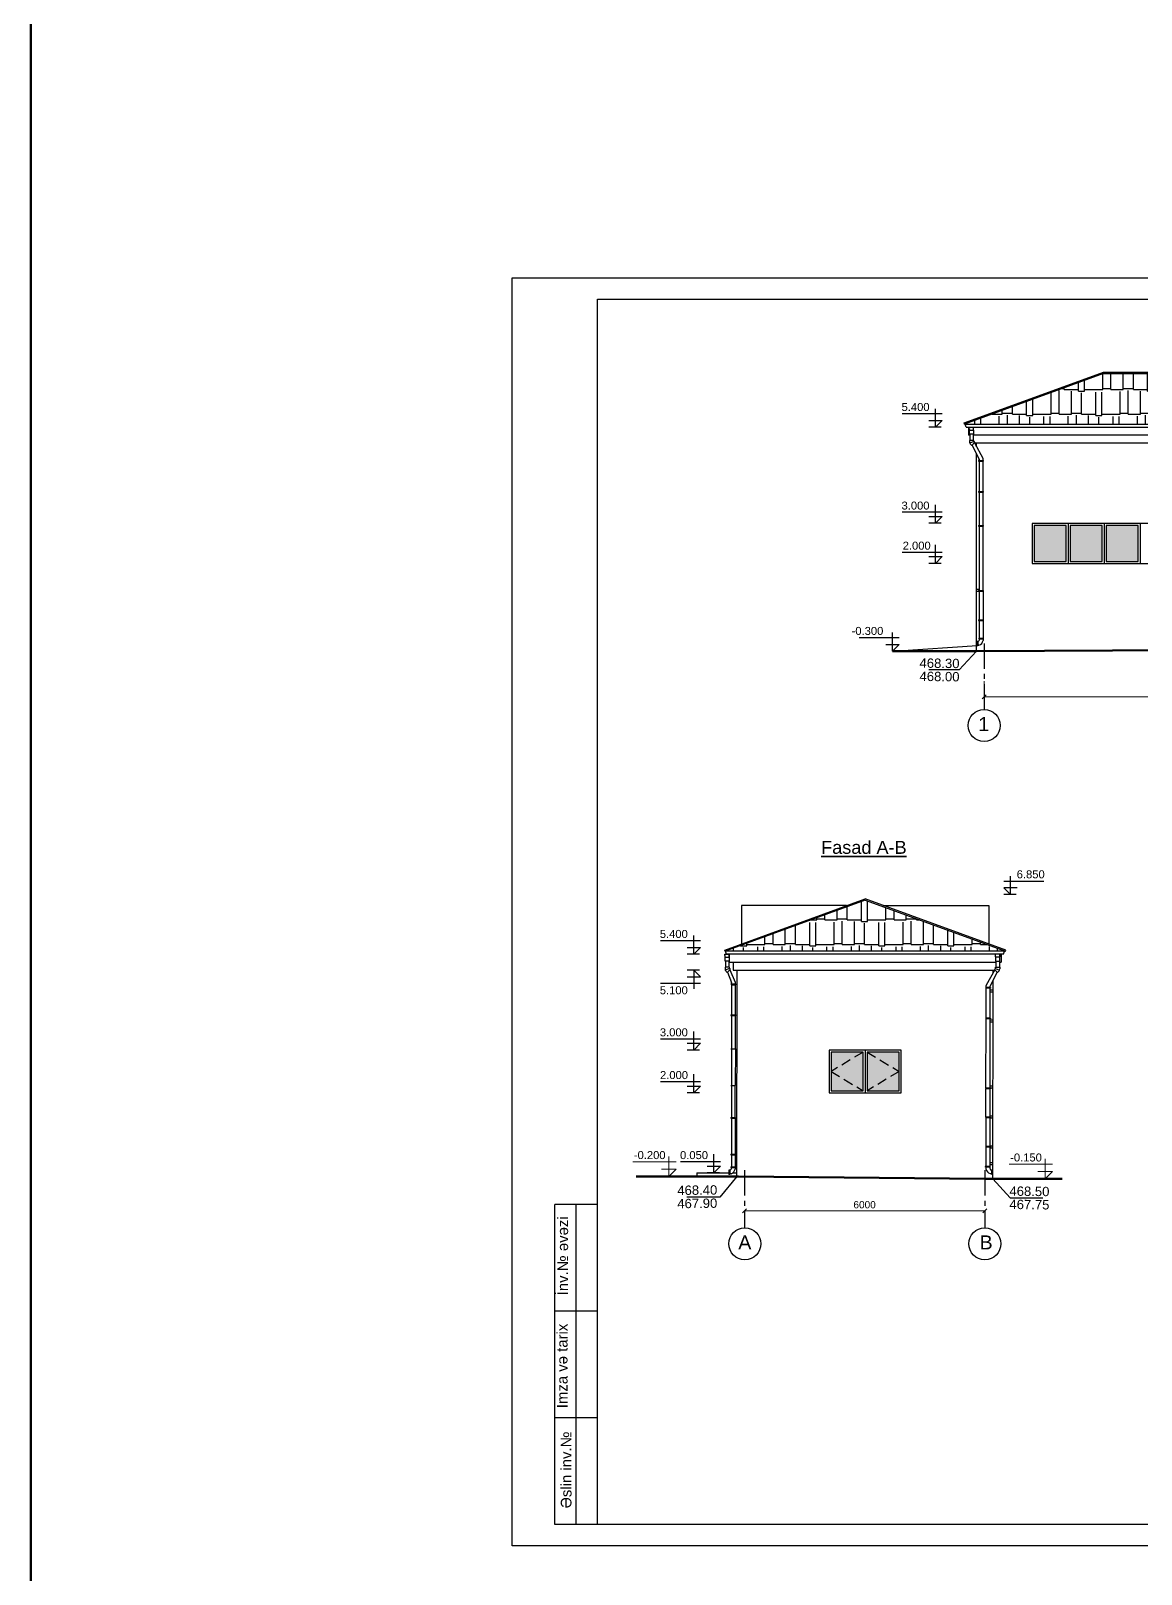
# Model space of a CAD drawing. Header units: millimetres. Extents: x 120281 to 1416367021, y -641565767 to 918373.
# Drawn here: x 1074033 to 1101788, y 796548 to 835109 of the extents above; entities that cross this region are included whole.
import ezdxf

# ---------------------------------------------------------------- set-up
doc = ezdxf.new("R2010")
doc.units = ezdxf.units.MM
doc.linetypes.add('CENTER', pattern=[50.8, 31.75, -6.35, 6.35, -6.35])
doc.linetypes.add('HIDDEN', pattern=[0.375, 0.25, -0.125])
for name, color, linetype, lineweight in [('Kunc stamp_n_n yaz_s__Ном._пера__7', 7, 'Continuous', 35), ('Layer2', 7, 'Continuous', 13), ('Sahə rəqəminin xətti', 240, 'Continuous', 30), ('Xar. ölcülər.-1', 230, 'Continuous', 15), ('аракясмя', 130, 'Continuous', 20), ('оси', 85, 'CENTER', 9), ('перегородка', 130, 'Continuous', 20), ('размер', 90, 'Continuous', 40), ('размер 1', 6, 'Continuous', 15), ('размер2', 210, 'Continuous', 15)]:
    doc.layers.add(name, color=color, linetype=linetype, lineweight=lineweight)
doc.layers.add('Оболочка - Крыша_Pen_No__92', color=23, linetype='Continuous', lineweight=13, true_color=0xbf8080)
doc.styles.add('ARIAL', font='arial.ttf')
doc.styles.get("Standard").update_dxf_attribs({"font": 'arial.ttf'})
doc.styles.add('style5', font='times.ttf', dxfattribs={"height": 400})
doc.styles.add('Times New  Roman', font='times.ttf')
doc.dimstyles.new('250', dxfattribs={"dimtxt": 370, "dimasz": 100, "dimexe": 1.25, "dimexo": 0.625, "dimgap": 60, "dimtad": 1, "dimtxsty": 'Times New  Roman', "dimblk": 'OBLIQUE', "dimcen": 2.5, "dimadec": 0, "dimazin": 0, "dimtfac": 1, "dimtix": 1, "dimtmove": 0, "dimatfit": 3, "dimldrblk": 'OBLIQUE', "dimfxl": 1, "dimlwd": 0, "dimlwe": 0, "dimarcsym": 0})

# ---------------------------------------------------------------- blocks, each defined once
blk = doc.blocks.new('_Oblique')
at = {"color": 0, "linetype": 'ByBlock', "lineweight": -2}
blk.add_line((-0.5, -0.5), (0.5, 0.5), dxfattribs=at)
blk = doc.blocks.new('*D568')
at = {"layer": 'Defpoints', "color": 0, "lineweight": 53, "transparency": 16777216}
for p in [(1091869, 805627), (1091869, 805627), (1097882, 805627)]:
    blk.add_point(p, dxfattribs=at)
at = {"layer": 'Xar. ölcülər.-1', "color": 0, "lineweight": 0, "transparency": 16777216}
for p, q in [((1091869, 805627), (1091869, 805628)), ((1097882, 805627), (1091869, 805627)), ((1097882, 805627), (1097882, 805628))]:
    blk.add_line(p, q, dxfattribs=at)
at = {"layer": 'Xar. ölcülər.-1', "color": 0, "lineweight": 0, "transparency": 16777216, "xscale": 100, "yscale": 100, "zscale": 100, "rotation": 180}
blk.add_blockref('_Oblique', (1091869, 805627), dxfattribs=at)
at = {"layer": 'Xar. ölcülər.-1', "color": 0, "lineweight": 0, "transparency": 16777216, "xscale": 100, "yscale": 100, "zscale": 100}
blk.add_blockref('_Oblique', (1097882, 805627), dxfattribs=at)
at = {"layer": 'Xar. ölcülər.-1', "color": 0, "lineweight": 20, "transparency": 16777216, "insert": (1094875, 805778), "char_height": 180, "attachment_point": 5, "style": 'ARIAL'}
blk.add_mtext('6000', dxfattribs=at)
blk = doc.blocks.new('*D569')
at = {"layer": 'Defpoints', "color": 0, "lineweight": 53, "transparency": 16777216}
for p in [(1097863, 818863), (1117863, 818972), (1097863, 818469)]:
    blk.add_point(p, dxfattribs=at)
at = {"layer": 'Xar. ölcülər.-1', "color": 0, "lineweight": 0, "transparency": 16777216}
for p, q in [((1097863, 818863), (1097863, 818468)), ((1117863, 818972), (1117863, 818468)), ((1117863, 818469), (1097863, 818469))]:
    blk.add_line(p, q, dxfattribs=at)
at = {"layer": 'Xar. ölcülər.-1', "color": 0, "lineweight": 0, "transparency": 16777216, "xscale": 100, "yscale": 100, "zscale": 100, "rotation": 180}
blk.add_blockref('_Oblique', (1097863, 818469), dxfattribs=at)
at = {"layer": 'Xar. ölcülər.-1', "color": 0, "lineweight": 0, "transparency": 16777216, "xscale": 100, "yscale": 100, "zscale": 100}
blk.add_blockref('_Oblique', (1117863, 818469), dxfattribs=at)
at = {"layer": 'Xar. ölcülər.-1', "color": 0, "lineweight": 20, "transparency": 16777216, "insert": (1107863, 818621), "char_height": 180, "attachment_point": 5, "style": 'ARIAL'}
blk.add_mtext('20000', dxfattribs=at)

msp = doc.modelspace()

# ---------------------------------------------------------------- hatches: boundary and pattern name
at = {"layer": 'размер', "lineweight": 25}
h = msp.add_hatch(dxfattribs=at)
h.set_pattern_fill('AR-RSHKE', color=0, scale=2, style=0)
h.set_pattern_definition([(0, (311703.1, 599373.4), (1295.4, 609.6), [304.8, -254, 355.6, -152.4, 457.2, -203.2]), (0, (312007.9, 599398.8), (1295.4, 609.6), [254, -965.2, 203.2, -304.8]), (0, (312617.5, 599335.3), (1295.4, 609.6), [152.4, -1574.8]), (90, (311703.1, 599373.43), (-431.8, 609.6), [584.2, -1854.2]), (90, (312007.9, 599373.43), (-431.8, 609.6), [571.5, -1866.9]), (90, (312261.9, 599373.43), (-431.8, 609.6), [533.4, -1905]), (90, (312617.5, 599335.33), (-431.8, 609.6), [584.2, -1854.2]), (90, (312769.9, 599335.33), (-431.8, 609.6), [584.2, -1854.2]), (90, (313227.1, 599373.43), (-431.8, 609.6), [558.8, -1879.6])])
h.paths.add_polyline_path([(1103533.25855, 826109.60718), (1103483.25855, 826109.60718), (1103783.25855, 826285.25693), (1104083.25855, 826109.60718), (1104033.25855, 826109.60718), (1103783.25855, 826255.98197)], flags=16)
h.paths.add_polyline_path([(1112329.68401, 825580.88658), (1112346.93243, 825592.4391), (1112382.05278, 825513.10609), (1112365.30041, 825502.00433), (1112308.63561, 825465.30872), (1112273.7186, 825544.18241), (1112283.27213, 825550.40913), (1112306.4955, 825565.62131)], flags=16)
h.paths.add_polyline_path([(1111948.48818, 826145.31795), (1111948.48818, 825451.0826), (1112220.3566, 825451.0826), (1112199.42224, 825498.37103), (1112234.88855, 825498.37103), (1112275.251, 825407.19671), (1111574.43694, 825407.19671), (1111614.79938, 825498.37103), (1111650.2657, 825498.37103), (1111629.33133, 825451.0826), (1111901.19976, 825451.0826), (1111901.19976, 826145.31795), (1111924.84397, 826198.72762)], flags=16)
h.paths.add_polyline_path([(1112199.42224, 825498.37103), (1112220.3566, 825451.0826), (1111948.48818, 825451.0826), (1111948.48818, 825498.37103)], flags=16)
h.paths.add_polyline_path([(1111901.19976, 825663.8805), (1111901.19976, 825616.59208), (1111667.13529, 825616.59208), (1111688.06965, 825663.8805)], flags=16)
h.paths.add_polyline_path([(1111671.20006, 825545.65945), (1111702.6016, 825616.59208), (1111901.19976, 825616.59208), (1111901.19976, 825545.65945)], flags=16)
h.paths.add_polyline_path([(1111671.20006, 825545.65945), (1111635.73374, 825545.65945), (1111667.13529, 825616.59208), (1111702.6016, 825616.59208)], flags=16)
h.paths.add_polyline_path([(1111965.30745, 826240.84924), (1111975.59962, 826217.60035), (1111984.17238, 826222.61969), (1112234.17238, 826076.2449), (1112284.17238, 826076.2449), (1111984.17238, 826251.89464)], flags=0)
h.paths.add_polyline_path([(1111975.59962, 826217.60035), (1112038.17702, 826076.2449), (1112234.17238, 826076.2449), (1111984.17238, 826222.61969)], flags=0)
h.paths.add_polyline_path([(1111924.84397, 826198.72762), (1111918.36331, 826184.08853), (1111928.65662, 826190.11525)], flags=0)
h.paths.add_polyline_path([(1111838.57073, 826137.37004), (1111856.06512, 826176.88795), (1111684.17238, 826076.2449), (1111734.17238, 826076.2449)], flags=16)
h.paths.add_polyline_path([(1111759.17238, 825958.01791), (1111811.51091, 826076.2449), (1111759.17238, 826076.2449)], flags=16)
h.paths.add_polyline_path([(1111574.43694, 825407.19671), (1111515.32641, 825407.19671), (1111924.84397, 826332.25179), (1111924.84397, 826198.72762)], flags=16)
h.paths.add_polyline_path([(1111918.36331, 826184.08853), (1111870.62144, 826076.2449), (1111979.06649, 826076.2449), (1111928.65662, 826190.11525)], flags=0)
h.paths.add_polyline_path([(1111811.51091, 826076.2449), (1111838.57073, 826137.37004), (1111734.17238, 826076.2449)], flags=0)
h.paths.add_polyline_path([(1111723.53597, 825663.8805), (1111765.40469, 825758.45734), (1111901.19976, 825758.45734), (1111901.19976, 825663.8805)], flags=16)
h.paths.add_polyline_path([(1112134.0123, 825726.23937), (1111979.06649, 826076.2449), (1111870.62144, 826076.2449), (1111759.17238, 825824.49374), (1111759.17238, 825744.37923), (1111765.40469, 825758.45734), (1111901.19976, 825758.45734), (1111901.19976, 825726.23937)], flags=16)
h.paths.add_polyline_path([(1112038.17702, 826076.2449), (1112193.12283, 825726.23937), (1112209.17238, 825726.23937), (1112209.17238, 826076.2449)], flags=16)
h.paths.add_polyline_path([(1112334.36152, 825407.19671), (1112275.251, 825407.19671), (1111924.84397, 826198.72762), (1111924.84397, 826332.25179)], flags=16)
h.paths.add_polyline_path([(1111614.79938, 825498.37103), (1111635.73374, 825545.65945), (1111901.19976, 825545.65945), (1111901.19976, 825498.37103)], flags=0)
h.paths.add_polyline_path([(1111948.48818, 825498.37103), (1111948.48818, 825545.65945), (1112213.95419, 825545.65945), (1112234.88855, 825498.37103)], flags=16)
h.paths.add_polyline_path([(1112147.08633, 825616.59208), (1112178.48787, 825545.65945), (1111948.48818, 825545.65945), (1111948.48818, 825616.59208)], flags=16)
h.paths.add_polyline_path([(1111948.48818, 825616.59208), (1111948.48818, 825663.8805), (1112161.61828, 825663.8805), (1112182.55265, 825616.59208)], flags=16)
h.paths.add_polyline_path([(1112161.61828, 825663.8805), (1112126.15197, 825663.8805), (1112084.28324, 825758.45734), (1112119.74956, 825758.45734)], flags=16)
h.paths.add_polyline_path([(1103413.88555, 825498.37103), (1103434.81992, 825545.65945), (1103700.28593, 825545.65945), (1103700.28593, 825498.37103)], flags=0)
h.paths.add_polyline_path([(1103700.28593, 825616.59208), (1103700.28593, 825545.65945), (1103470.28623, 825545.65945), (1103501.68778, 825616.59208)], flags=16)
h.paths.add_polyline_path([(1103700.28593, 825616.59208), (1103466.22146, 825616.59208), (1103487.15582, 825663.8805), (1103700.28593, 825663.8805)], flags=16)
h.paths.add_polyline_path([(1103700.28593, 825498.37103), (1103700.28593, 825451.0826), (1103428.41751, 825451.0826), (1103449.35187, 825498.37103)], flags=16)
h.paths.add_polyline_path([(1103998.50841, 825498.37103), (1104019.44277, 825451.0826), (1103747.57435, 825451.0826), (1103747.57435, 825498.37103)], flags=16)
h.paths.add_polyline_path([(1103723.93014, 826198.72762), (1103723.93014, 826332.25179), (1104133.4477, 825407.19671), (1104074.33717, 825407.19671)], flags=16)
h.paths.add_polyline_path([(1103822.49387, 826109.60718), (1103977.43967, 825759.60166), (1104008.25855, 825759.60166), (1104008.25855, 826109.60718)], flags=16)
h.paths.add_polyline_path([(1103723.93014, 826198.72762), (1103684.47694, 826109.60718), (1104033.25855, 826109.60718), (1103783.25855, 826255.98197), (1103723.93014, 826221.24524)], flags=16)
h.paths.add_polyline_path([(1103625.36642, 826109.60718), (1103657.59384, 826182.40539), (1103533.25855, 826109.60718)], flags=16)
h.paths.add_polyline_path([(1103428.41751, 825451.0826), (1103700.28593, 825451.0826), (1103700.28593, 826145.31795), (1103723.93014, 826198.72762), (1103747.57435, 826145.31795), (1103747.57435, 825451.0826), (1104019.44277, 825451.0826), (1103998.50841, 825498.37103), (1104033.97473, 825498.37103), (1104074.33717, 825407.19671), (1103373.52311, 825407.19671), (1103413.88555, 825498.37103), (1103449.35187, 825498.37103)], flags=16)
h.paths.add_polyline_path([(1103700.28593, 825759.60166), (1103700.28593, 826109.60718), (1103558.25855, 826109.60718), (1103558.25855, 825759.60166)], flags=16)
h.paths.add_polyline_path([(1103747.57435, 826109.60718), (1103747.57435, 825759.60166), (1103918.32915, 825759.60166), (1103763.38334, 826109.60718)], flags=16)
h.paths.add_polyline_path([(1103373.52311, 825407.19671), (1103314.41258, 825407.19671), (1103723.93014, 826332.25179), (1103723.93014, 826198.72762)], flags=16)
h.paths.add_polyline_path([(1114863.27611, 826550.00082), (1100850.72732, 826550.01955), (1097428.82656, 825304.53081), (1097375.0351, 825284.95232), (1118314.12367, 825280.93571), (1118339.52933, 825280.93097)])
at = {"layer": 'размер', "lineweight": 25, "true_color": 0x8fe3ff}
h = msp.add_hatch(color=141, dxfattribs=at)
h.dxf.hatch_style = 1
h.set_gradient(color1=(143, 227, 255), color2=(184, 218, 224), tint=1, name='CYLINDER')
h.paths.add_polyline_path([(1099913.27611, 821853.24292), (1099913.27611, 822753.24304), (1099113.27611, 822753.24314), (1099113.27611, 821853.24295)])
h = msp.add_hatch(color=141, dxfattribs=at)
h.dxf.hatch_style = 1
h.set_gradient(color1=(143, 227, 255), color2=(184, 218, 224), tint=1, name='CYLINDER')
h.paths.add_polyline_path([(1100813.27611, 821853.24295), (1100813.27611, 822753.24318), (1100013.27611, 822753.24329), (1100013.27611, 821853.24295)])
h = msp.add_hatch(color=141, dxfattribs=at)
h.dxf.hatch_style = 1
h.set_gradient(color1=(143, 227, 255), color2=(184, 218, 224), tint=1, name='CYLINDER')
h.paths.add_polyline_path([(1101713.27611, 821853.24297), (1101713.27611, 822753.24309), (1100913.27611, 822753.2432), (1100913.27611, 821853.243)])
at = {"layer": 'размер', "lineweight": 25}
h = msp.add_hatch(dxfattribs=at)
h.set_pattern_fill('AR-RSHKE', color=0, scale=2, style=0)
h.set_pattern_definition([(0, (589972.07, 597703.33), (1295.4, 609.6), [304.8, -254, 355.6, -152.4, 457.2, -203.2]), (0, (590276.87, 597728.73), (1295.4, 609.6), [254, -965.2, 203.2, -304.8]), (0, (590886.47, 597665.23), (1295.4, 609.6), [152.4, -1574.8]), (90, (589972.07, 597703.33), (-431.8, 609.6), [584.2, -1854.2]), (90, (590276.87, 597703.33), (-431.8, 609.6), [571.5, -1866.9]), (90, (590530.87, 597703.33), (-431.8, 609.6), [533.4, -1905]), (90, (590886.47, 597665.23), (-431.8, 609.6), [584.2, -1854.2]), (90, (591038.87, 597665.23), (-431.8, 609.6), [584.2, -1854.2]), (90, (591496.07, 597703.33), (-431.8, 609.6), [558.8, -1879.6])])
h.paths.add_polyline_path([(1091387.59466, 812113.60588), (1094886.87359, 813390.59354), (1098395.36833, 812113.60588)])
at = {"layer": 'размер', "lineweight": 25, "true_color": 0x8fe3ff}
h = msp.add_hatch(color=141, dxfattribs=at)
h.dxf.hatch_style = 1
h.set_gradient(color1=(143, 227, 255), color2=(184, 218, 224), tint=1, name='CYLINDER')
h.paths.add_polyline_path([(1094836.87376, 809592.86753), (1094036.87376, 809592.86753), (1094036.87376, 808624.97722), (1094836.87376, 808624.97722)])
h = msp.add_hatch(color=141, dxfattribs=at)
h.dxf.hatch_style = 1
h.set_gradient(color1=(143, 227, 255), color2=(184, 218, 224), tint=1, name='CYLINDER')
h.paths.add_polyline_path([(1095736.87376, 808624.97722), (1095736.87376, 809592.86753), (1094936.87376, 809592.86753), (1094936.87376, 808624.97722)])

# ---------------------------------------------------------------- linework, layer by layer
at = {"color": 7, "linetype": 'Continuous', "lineweight": 30}
for p, q in [((1096790.39389, 825204.73734, 0), (1096480.22517, 825204.73734, 0)), ((1096790.39647, 822804.8298, 0), (1096480.22775, 822804.8298, 0)), ((1096790.39647, 821803.24319, 0), (1096480.22775, 821803.24319, 0)), ((1096790.02822, 819604.797, 0), (1096479.85949, 819604.797, 0)), ((1098664.49655, 813527.76635, 0), (1098354.32783, 813527.76635, 0)), ((1090749.63242, 812037.63748, 0), (1090439.4637, 812037.63748, 0)), ((1090749.63242, 811640.76172, 0), (1090439.4637, 811640.76172, 0)), ((1090749.63242, 809642.86753, 0), (1090439.4637, 809642.86753, 0)), ((1090749.63242, 808574.97722, 0), (1090439.4637, 808574.97722, 0)), ((1091249.85314, 806574.97722, 0), (1090939.68442, 806574.97722, 0))]:
    msp.add_line(p, q, dxfattribs=at)
at = {"color": 3, "lineweight": 106}
msp.add_lwpolyline([(1074032.97345, 917284.32713), (1142049.03488, 917284.32713), (1142049.03488, 605936.3661), (1074032.97345, 605936.3661)], close=True, dxfattribs=at)
at = {"lineweight": 50, "elevation": 0}
for points in [[(1095572.73755, 819609.02551), (1097675.33458, 819608.83701), (1118050.77606, 819708.83701), (1120607.37243, 819708.83701)], [(1089165.16748, 806485.28973), (1091726.13808, 806485.28973), (1097881.63125, 806424.97722), (1099817.69147, 806424.97722)]]:
    msp.add_lwpolyline(points, dxfattribs=at)
at = {"layer": 'Layer2', "color": 0, "lineweight": 25}
for p, q in [((1091681.75875, 806485.28973, 0), (1091254.95757, 805970.56176, 0)), ((1098081.75875, 806424.97722, 0), (1098509.955, 805953.0455, 0)), ((1091254.95757, 805970.56176, 0), (1090434.3633, 805970.02408, 0)), ((1098509.955, 805953.0455, 0), (1099330.54927, 805952.50781, 0))]:
    msp.add_line(p, q, dxfattribs=at)
at = {"layer": 'Sahə rəqəminin xətti', "color": 0, "lineweight": 25, "elevation": 0}
msp.add_lwpolyline([(1097675.33497, 819608.83701), (1097241.46431, 819146.63926), (1096481.00994, 819145.90101)], dxfattribs=at)
at = {"layer": 'аракясмя', "color": 0, "lineweight": 25}
for p, q in [((1096648.48735, 825204.73734, 0), (1096648.48735, 825668.79984, 0)), ((1096817.23735, 825542.50102, 0), (1095815.09182, 825542.50102, 0)), ((1096479.73735, 825373.75102, 0), (1096817.23735, 825373.75102, 0)), ((1096648.48735, 825204.73734, 0), (1096817.23735, 825373.75102, 0)), ((1097414.47789, 825204.76538, 0), (1097387.0228, 825280.93097, 0)), ((1097492.4293, 825167.63811, 0), (1097492.4293, 825202.94747, 0)), ((1097492.4293, 825202.94747, 0), (1097599.58402, 825202.94747, 0)), ((1097493.56914, 825163.38628, 0), (1097498.49445, 825154.86029, 0)), ((1097498.03923, 824876.95442, 0), (1097498.03923, 824840.26103, 0)), ((1097600.03923, 824876.95442, 0), (1097498.03923, 824876.95442, 0)), ((1097498.49445, 825139.19747, 0), (1097498.49445, 825154.86029, 0)), ((1097498.49445, 825136.64747, 0), (1097498.49445, 825136.64747, 0)), ((1097606.30411, 824846.63483, 0), (1097505.6963, 824803.20375, 0)), ((1097506.53923, 825030.21505, 0), (1097506.53923, 824876.95442, 0)), ((1097506.99445, 825130.69747, 0), (1097591.08402, 825130.69747, 0)), ((1097591.53923, 825030.21505, 0), (1097591.53923, 824876.95442, 0)), ((1097599.58402, 825139.19747, 0), (1097599.58402, 825202.94747, 0)), ((1097527.41339, 824772.216, 0), (1097554.11717, 824747.05027, 0)), ((1097624.07263, 824821.28122, 0), (1097554.11717, 824747.05027, 0)), ((1097562.12068, 824755.54294, 0), (1097740.6036, 824399.81709, 0)), ((1097619.91885, 824816.87357, 0), (1097833.59438, 824432.9344, 0.00002)), ((1097726.13671, 824372.77099, 0.00002), (1097726.13791, 824355.77099, 0.00002)), ((1097726.13671, 824372.77099, 0.00002), (1097841.31827, 824372.77099, 0.00002)), ((1097726.13791, 824355.77099, 0.00002), (1097841.31827, 824355.77099, 0.00002)), ((1097743.13637, 824388.73809, 0.00002), (1097743.13671, 824372.77099, 0.00002)), ((1097743.13671, 824355.77099, 0.00002), (1097743.19573, 823602.80491, 0)), ((1097836.59454, 823602.80491, 0), (1097836.62544, 824355.77099, 0.00002)), ((1097836.63535, 824372.77099, 0.00002), (1097836.63806, 824420.85481, 0.00002)), ((1097841.31827, 824372.77099, 0.00002), (1097841.31827, 824355.77099, 0.00002)), ((1097725.89458, 823602.80491, 0), (1097725.89578, 823585.80491, 0)), ((1097725.89458, 823602.80491, 0), (1097841.07614, 823602.80491, 0)), ((1097725.89578, 823585.80491, 0), (1097841.07614, 823585.80491, 0)), ((1097743.07647, 823585.80491, 0), (1097743.1355, 822752.80491, 0)), ((1097836.53431, 822752.80491, 0), (1097836.56521, 823585.80491, 0)), ((1097841.07614, 823602.80491, 0), (1097841.07735, 823585.80491, 0)), ((1096817.23993, 823079.17347, 0), (1095815.09439, 823079.17347, 0)), ((1096479.73993, 822973.84348, 0), (1096817.23993, 822973.84348, 0)), ((1096648.48993, 822804.8298, 0), (1096648.48993, 823268.8923, 0)), ((1096648.48993, 822804.8298, 0), (1096817.23993, 822973.84348, 0)), ((1097725.83435, 822752.80491, 0), (1097725.83555, 822735.80491, 0)), ((1097725.83435, 822752.80491, 0), (1097841.01591, 822752.80491, 0)), ((1097725.83555, 822735.80491, 0), (1097841.01591, 822735.80491, 0)), ((1097743.02499, 822735.80491, 0), (1097743.07527, 821126.2421, 0)), ((1097836.47408, 821126.2421, 0), (1097836.50498, 822735.80491, 0)), ((1097841.01591, 822752.80491, 0), (1097841.01712, 822735.80491, 0)), ((1099963.27611, 822803.24332, 0), (1099963.27611, 821803.24297, 0)), ((1100863.27611, 822803.24334, 0), (1100863.27611, 821803.243, 0)), ((1101763.27611, 822803.24337, 0), (1101763.27611, 821803.24303, 0)), ((1096648.48993, 821803.24319, 0), (1096648.48993, 822267.30569, 0)), ((1096817.23993, 822077.58685, 0), (1095815.09439, 822077.58685, 0)), ((1096479.73993, 821972.25686, 0), (1096817.23993, 821972.25686, 0)), ((1096648.48993, 821803.24319, 0), (1096817.23993, 821972.25686, 0)), ((1097725.71388, 821126.2421, 0), (1097725.71509, 821109.2421, 0)), ((1097725.71388, 821126.2421, 0), (1097840.89545, 821126.2421, 0)), ((1097725.71509, 821109.2421, 0), (1097840.89545, 821109.2421, 0)), ((1097742.83555, 821109.2421, 0), (1097742.90299, 820396.01668, 0)), ((1097836.32796, 821109.2421, 0), (1097836.3794, 820396.01668, 0)), ((1097840.89545, 821126.2421, 0), (1097840.89545, 821109.2421, 0)), ((1097725.71388, 820396.01668, 0), (1097725.71509, 820379.01668, 0)), ((1097725.71388, 820396.01668, 0), (1097840.89545, 820396.01668, 0)), ((1097725.71509, 820379.01668, 0), (1097840.89545, 820379.01668, 0)), ((1097742.95601, 820379.01668, 0), (1097743.01635, 819935.60287, 0)), ((1097836.35362, 820379.01668, 0), (1097836.35362, 819935.60287, 0)), ((1097840.89545, 820396.01668, 0), (1097840.89665, 820379.01668, 0)), ((1095741.48755, 819946.78918, 0), (1094739.34201, 819946.78918, 0)), ((1095572.73755, 819609.02551, 0), (1095572.73755, 820073.08801, 0)), ((1097701.75578, 819854.29592, 0), (1097676.25578, 819854.29592, 0)), ((1097676.25578, 819854.29592, 0), (1097676.25578, 819743.91479, 0)), ((1097701.75578, 819854.29592, 0), (1097701.75578, 819743.91479, 0)), ((1097701.97539, 819845.79592, 0), (1097701.75578, 819845.79592, 0)), ((1097727.20169, 819935.60287, 0), (1097727.2029, 819918.60287, 0)), ((1097727.20169, 819935.60287, 0), (1097842.86671, 819935.60287, 0)), ((1097727.2029, 819918.60287, 0), (1097842.38326, 819918.60287, 0)), ((1097837.85771, 819918.60287, 0), (1097837.85953, 819879.76139, 0)), ((1097842.86671, 819935.60287, 0), (1097842.86792, 819918.60287, 0)), ((1095403.98755, 819778.03918, 0), (1095741.48755, 819778.03918, 0)), ((1095572.73755, 819609.02551, 0), (1095741.48755, 819778.03918, 0)), ((1097689.00578, 819743.91479, 0), (1095712.04292, 819609.01302, 0)), ((1097701.75578, 819743.91479, 0), (1097676.25578, 819743.91479, 0)), ((1097734.10658, 819757.99025, 0), (1097701.75578, 819757.99025, 0)), ((1098353.84001, 813865.53002, 0), (1099355.98555, 813865.53002, 0)), ((1098691.34001, 813696.78002, 0), (1098353.84001, 813696.78002, 0)), ((1098522.59001, 813527.76635, 0), (1098353.84001, 813696.78002, 0)), ((1098522.59001, 813527.76635, 0), (1098522.59001, 813991.82885, 0)), ((1090607.72589, 812037.63748, 0), (1090607.72589, 812501.69998, 0)), ((1090776.47589, 812375.40115, 0), (1089774.33035, 812375.40115, 0)), ((1090438.97589, 812206.65115, 0), (1090776.47589, 812206.65115, 0)), ((1090607.72589, 812037.63748, 0), (1090776.47589, 812206.65115, 0)), ((1091379.97071, 812002.35827, 0), (1091379.97071, 812037.66763, 0)), ((1091379.97071, 812037.66763, 0), (1091487.12543, 812037.63741, 0)), ((1091381.11055, 811998.10644, 0), (1091386.03585, 811989.58045, 0)), ((1091386.03585, 811973.91763, 0), (1091386.03585, 811989.58045, 0)), ((1091386.03585, 811971.36763, 0), (1091386.03585, 811971.36763, 0)), ((1091394.08064, 811864.93521, 0), (1091394.08064, 811711.67459, 0)), ((1091394.53585, 811965.41763, 0), (1091478.62543, 811965.41763, 0)), ((1091479.08064, 811864.93521, 0), (1091479.08064, 811711.67459, 0)), ((1091487.12543, 811973.91763, 0), (1091487.12543, 812037.66763, 0)), ((1098150.51696, 811973.88741, 0), (1098150.51696, 812037.63741, 0)), ((1098257.67168, 812037.63741, 0), (1098150.51696, 812037.63741, 0)), ((1098158.56175, 811864.90499, 0), (1098158.56175, 811711.64437, 0)), ((1098243.10654, 811965.38741, 0), (1098159.01696, 811965.38741, 0)), ((1098243.56175, 811864.90499, 0), (1098243.56175, 811711.64437, 0)), ((1098256.53184, 811998.07622, 0), (1098251.60654, 811989.55023, 0)), ((1098251.60654, 811973.88741, 0), (1098251.60654, 811989.55023, 0)), ((1098251.60654, 811971.33741, 0), (1098251.60654, 811971.33741, 0)), ((1098257.67168, 812002.32805, 0), (1098257.67168, 812037.63741, 0)), ((1098286.62176, 811973.91763, 0), (1098286.62176, 812037.66763, 0)), ((1090438.97589, 811471.74804, 0), (1090776.47589, 811471.74804, 0)), ((1090607.72589, 811640.76172, 0), (1090607.72589, 811176.69922, 0)), ((1090607.72589, 811640.76172, 0), (1090776.47589, 811471.74804, 0)), ((1091385.58064, 811711.67459, 0), (1091385.58064, 811674.98119, 0)), ((1091487.58064, 811711.67459, 0), (1091385.58064, 811711.67459, 0)), ((1091493.84552, 811681.355, 0), (1091393.23771, 811637.92391, 0)), ((1091414.9548, 811606.93616, 0), (1091441.65858, 811581.77044, 0)), ((1091511.61404, 811656.00138, 0), (1091441.65858, 811581.77044, 0)), ((1091446.72258, 811587.14394, 0), (1091548.55219, 811327.45263, 0)), ((1091507.46026, 811651.59373, 0), (1091640.71568, 811341.81762, 0)), ((1098130.18213, 811651.56351, 0), (1097916.50661, 811267.62434, 0.00002)), ((1098187.9803, 811590.23288, 0), (1098009.49738, 811234.50704, 0)), ((1098126.02835, 811655.97116, 0), (1098195.98382, 811581.74022, 0)), ((1098143.79687, 811681.32478, 0), (1098244.40468, 811637.89369, 0)), ((1098150.06175, 811711.64437, 0), (1098252.06175, 811711.64437, 0)), ((1098222.68759, 811606.90594, 0), (1098195.98382, 811581.74022, 0)), ((1098252.06175, 811711.64437, 0), (1098252.06175, 811674.95097, 0)), ((1090776.47589, 811302.99804, 0), (1089774.33035, 811302.99804, 0)), ((1091535.98842, 811293.51595, 0.00001), (1091535.98962, 811276.51595, 0.00001)), ((1091535.98842, 811293.51595, 0.00001), (1091651.16998, 811293.51595, 0.00001)), ((1091535.98962, 811276.51595, 0.00001), (1091651.16998, 811276.51595, 0.00001)), ((1091550.57261, 811276.51595, 0.00001), (1091550.63163, 810523.54987, 0)), ((1091551.9933, 811309.48304, 0.00002), (1091551.99364, 811293.51595, 0.00001)), ((1091643.75664, 811293.51595, 0.00001), (1091643.7587, 811329.91937, 0.00001)), ((1091644.03044, 810523.54987, 0), (1091644.06135, 811276.51595, 0.00001)), ((1091651.16998, 811293.51595, 0.00001), (1091651.16998, 811276.51595, 0.00001)), ((1097908.78271, 811207.46094, 0.00002), (1097908.78271, 811190.46094, 0.00002)), ((1098023.96428, 811207.46094, 0.00002), (1097908.78271, 811207.46094, 0.00002)), ((1098023.96307, 811190.46094, 0.00002), (1097908.78271, 811190.46094, 0.00002)), ((1097913.46564, 811207.46094, 0.00002), (1097913.46293, 811255.54476, 0.00002)), ((1097913.50644, 810438.82912, 0), (1097913.47554, 811191.7952, 0.00002)), ((1098006.96428, 811191.7952, 0.00002), (1098006.90525, 810438.82912, 0)), ((1098006.96461, 811223.42803, 0.00002), (1098006.96428, 811207.46094, 0.00002)), ((1098023.96428, 811207.46094, 0.00002), (1098023.96307, 811190.46094, 0.00002)), ((1091533.33048, 810523.54987, 0), (1091533.33168, 810506.54987, 0)), ((1091533.33048, 810523.54987, 0), (1091648.51204, 810523.54987, 0)), ((1091533.33168, 810506.54987, 0), (1091648.51204, 810506.54987, 0)), ((1091550.51238, 810506.54987, 0), (1091545.21843, 808756.56514, 0)), ((1091643.97021, 809673.54987, 0), (1091644.00112, 810506.54987, 0)), ((1091648.51204, 810523.54987, 0), (1091648.51325, 810506.54987, 0)), ((1097908.32422, 808688.84439, 0), (1097913.53577, 810421.82912, 0)), ((1097909.02484, 810438.82912, 0), (1097909.02364, 810421.82912, 0)), ((1098024.20641, 810438.82912, 0), (1097909.02484, 810438.82912, 0)), ((1098024.2052, 810421.82912, 0), (1097909.02484, 810421.82912, 0)), ((1098007.02451, 810421.82912, 0), (1098001.72302, 808688.84439, 0)), ((1098024.20641, 810438.82912, 0), (1098024.2052, 810421.82912, 0)), ((1090776.47589, 809917.21119, 0), (1089774.33035, 809917.21119, 0)), ((1090438.97589, 809811.8812, 0), (1090776.47589, 809811.8812, 0)), ((1090607.72589, 809642.86753, 0), (1090607.72589, 810106.93003, 0)), ((1090607.72589, 809642.86753, 0), (1090776.47589, 809811.8812, 0)), ((1091533.27025, 809673.54987, 0), (1091648.45181, 809673.54987, 0)), ((1091648.45181, 809673.54987, 0), (1091643.21056, 808756.56514, 0)), ((1094886.87376, 809642.86753, 0), (1094886.87376, 808574.97722, 0)), ((1090607.72589, 808574.97722, 0), (1090607.72589, 809039.03972, 0)), ((1090776.47589, 808849.32088, 0), (1089774.33035, 808849.32088, 0)), ((1090438.97589, 808743.99089, 0), (1090776.47589, 808743.99089, 0)), ((1090607.72589, 808574.97722, 0), (1090776.47589, 808743.99089, 0)), ((1091528.02899, 808756.56514, 0), (1091643.20935, 808756.56514, 0)), ((1091545.21843, 808756.56514, 0), (1091545.2751, 807956.91744, 0)), ((1091638.6636, 807956.91744, 0), (1091638.69843, 808756.56514, 0)), ((1097903.84261, 808688.84439, 0), (1097903.84141, 808671.84439, 0)), ((1098019.02418, 808688.84439, 0), (1097903.84261, 808688.84439, 0)), ((1098019.02297, 808671.84439, 0), (1097903.84261, 808671.84439, 0)), ((1097908.38445, 807962.28158, 0), (1097908.35354, 808671.84439, 0)), ((1098001.83353, 808671.84439, 0), (1098001.78326, 807962.28158, 0)), ((1098019.02418, 808688.84439, 0), (1098019.02297, 808671.84439, 0)), ((1091527.90733, 807956.91744, 0), (1091527.90853, 807939.91744, 0)), ((1091527.90733, 807956.91744, 0), (1091643.08889, 807956.91744, 0)), ((1091527.90853, 807939.91744, 0), (1091643.08889, 807939.91744, 0)), ((1091545.029, 807939.91744, 0), (1091545.11386, 807042.38899, 0)), ((1091638.5214, 807939.91744, 0), (1091638.58613, 807042.38899, 0)), ((1091643.08889, 807956.91744, 0), (1091643.08889, 807939.91744, 0)), ((1097903.96308, 807962.28158, 0), (1097903.96308, 807945.28158, 0)), ((1098019.14464, 807962.28158, 0), (1097903.96308, 807962.28158, 0)), ((1098019.14344, 807945.28158, 0), (1097903.96308, 807945.28158, 0)), ((1097908.53057, 807945.28158, 0), (1097908.47913, 807232.05615, 0)), ((1098002.02297, 807945.28158, 0), (1098001.95553, 807232.05615, 0)), ((1098019.14464, 807962.28158, 0), (1098019.14344, 807945.28158, 0)), ((1097903.96308, 807232.05615, 0), (1097903.96187, 807215.05615, 0)), ((1098019.14464, 807232.05615, 0), (1097903.96308, 807232.05615, 0)), ((1098019.14344, 807215.05615, 0), (1097903.96308, 807215.05615, 0)), ((1097908.50491, 807215.05615, 0), (1097908.63241, 806732.40558, 0)), ((1098001.90251, 807215.05615, 0), (1098001.91941, 806732.40558, 0)), ((1098019.14464, 807232.05615, 0), (1098019.14344, 807215.05615, 0)), ((1091276.6966, 806849.32088, 0), (1090274.55106, 806849.32088, 0)), ((1090939.1966, 806743.99089, 0), (1091276.6966, 806743.99089, 0)), ((1091107.9466, 806574.97722, 0), (1091107.9466, 807039.03972, 0)), ((1091107.9466, 806574.97722, 0), (1091276.6966, 806743.99089, 0)), ((1091527.90733, 807042.38899, 0), (1091527.90853, 807025.38899, 0)), ((1091527.90733, 807042.38899, 0), (1091643.08889, 807042.38899, 0)), ((1091527.90853, 807025.38899, 0), (1091643.08889, 807025.38899, 0)), ((1091529.52264, 806726.5177, 0), (1091529.52384, 806709.5177, 0)), ((1091529.52264, 806726.5177, 0), (1091644.7042, 806726.5177, 0)), ((1091529.52384, 806709.5177, 0), (1091644.7042, 806709.5177, 0)), ((1091545.14946, 807025.38899, 0), (1091545.27696, 806726.5177, 0)), ((1091638.54706, 807025.38899, 0), (1091638.67456, 806726.5177, 0)), ((1091682.09505, 806764.17866, 0), (1091638.67456, 806763.35631, 0)), ((1091640.17865, 806709.5177, 0), (1091640.18047, 806670.67621, 0)), ((1091643.08889, 807042.38899, 0), (1091643.0901, 807025.38899, 0)), ((1091645.18765, 806726.5177, 0), (1091645.18886, 806709.5177, 0)), ((1097892.80628, 806732.40558, 0), (1097892.80508, 806715.40558, 0)), ((1098008.4713, 806732.40558, 0), (1097892.80628, 806732.40558, 0)), ((1098008.4701, 806715.40558, 0), (1097893.28974, 806715.40558, 0)), ((1097909.464, 806715.40558, 0), (1097909.46218, 806676.56409, 0)), ((1098008.4713, 806732.40558, 0), (1098008.4701, 806715.40558, 0)), ((1091504.07672, 806645.21074, 0), (1091478.57672, 806645.21074, 0)), ((1091478.57672, 806645.21074, 0), (1091478.57672, 806534.82962, 0)), ((1091504.07672, 806534.82962, 0), (1091478.57672, 806534.82962, 0)), ((1091504.07672, 806645.21074, 0), (1091504.07672, 806534.82962, 0)), ((1091504.29633, 806636.71074, 0), (1091504.07672, 806636.71074, 0)), ((1091536.42753, 806548.90507, 0), (1091504.07672, 806548.90507, 0)), ((1098013.21513, 806554.79295, 0), (1098045.56594, 806554.79295, 0)), ((1098045.34633, 806642.59863, 0), (1098045.56594, 806642.59863, 0)), ((1098045.56594, 806651.09863, 0), (1098071.06594, 806651.09863, 0)), ((1098045.56594, 806651.09863, 0), (1098045.56594, 806540.7175, 0)), ((1098046.16605, 806540.7175, 0), (1098071.66605, 806540.7175, 0)), ((1098071.06594, 806651.09863, 0), (1098071.06594, 806540.7175, 0))]:
    msp.add_line(p, q, dxfattribs=at)
at = {"layer": 'аракясмя', "color": 0}
for p, q in [((1090162.21952, 806850.07449, 0), (1089079.90234, 806850.07449, 0)), ((1090162.21952, 806850.07449, 0), (1089079.90234, 806850.07449, 0)), ((1089979.96952, 806485.28973, 0), (1089979.96952, 806986.47723, 0)), ((1089979.96952, 806485.28973, 0), (1089979.96952, 806986.47723, 0)), ((1099569.79288, 806789.76198, 0), (1098487.4757, 806789.76198, 0)), ((1099569.79288, 806789.76198, 0), (1098487.4757, 806789.76198, 0)), ((1099387.54288, 806424.97722, 0), (1099387.54288, 806926.16472, 0)), ((1099387.54288, 806424.97722, 0), (1099387.54288, 806926.16472, 0)), ((1089797.71952, 806667.82449, 0), (1090162.21952, 806667.82449, 0)), ((1089797.71952, 806667.82449, 0), (1090162.21952, 806667.82449, 0)), ((1089979.96952, 806485.28973, 0), (1090162.21952, 806667.82449, 0)), ((1089979.96952, 806485.28973, 0), (1090162.21952, 806667.82449, 0)), ((1099205.29288, 806607.51198, 0), (1099569.79288, 806607.51198, 0)), ((1099205.29288, 806607.51198, 0), (1099569.79288, 806607.51198, 0)), ((1099387.54288, 806424.97722, 0), (1099569.79288, 806607.51198, 0)), ((1099387.54288, 806424.97722, 0), (1099569.79288, 806607.51198, 0))]:
    msp.add_line(p, q, dxfattribs=at)
at = {"layer": 'аракясмя', "color": 0, "lineweight": 25, "elevation": 0}
for points in [[(1097600.03923, 825030.21505), (1097498.03923, 825030.21505), (1097498.03923, 825130.69747), (1097600.03923, 825130.69747)], [(1102663.27611, 822803.24331), (1099063.27611, 822803.2432), (1099063.27611, 821803.24319), (1102663.27611, 821803.24319)], [(1099913.27611, 822753.24304), (1099113.27611, 822753.24314), (1099113.27611, 821853.24295), (1099913.27611, 821853.24292)], [(1100813.27611, 822753.24318), (1100013.27611, 822753.24329), (1100013.27611, 821853.24295), (1100813.27611, 821853.24295)], [(1101713.27611, 822753.24309), (1100913.27611, 822753.2432), (1100913.27611, 821853.243), (1101713.27611, 821853.24297)], [(1091487.58064, 811864.93521), (1091385.58064, 811864.93521), (1091385.58064, 811965.41763), (1091487.58064, 811965.41763)], [(1098150.06175, 811864.90499), (1098252.06175, 811864.90499), (1098252.06175, 811965.38741), (1098150.06175, 811965.38741)], [(1095786.87376, 809642.86753), (1093986.87376, 809642.86753), (1093986.87376, 808574.97722), (1095786.87376, 808574.97722)], [(1094836.87376, 809592.86753), (1094036.87376, 809592.86753), (1094036.87376, 808624.97722), (1094836.87376, 808624.97722)], [(1095736.87376, 809592.86753), (1094936.87376, 809592.86753), (1094936.87376, 808624.97722), (1095736.87376, 808624.97722)]]:
    msp.add_lwpolyline(points, close=True, dxfattribs=at)
at = {"layer": 'аракясмя', "color": 0, "lineweight": 25}
for centre in [(1097863.27606, 817752.80693, 0), (1091881.63125, 804802.75541, 0), (1097881.63125, 804802.75541, 0)]:
    msp.add_circle(centre, 400, dxfattribs=at)
for centre, radius, start, end in [((1097500.9293, 825167.63811, 0), 8.5, 180, 210.01422378), ((1097591.53923, 824840.26103, 0), 93.5, 180, 226.698461075), ((1097506.99445, 825139.19747, 0), 8.5, 180, 270), ((1097591.08402, 825139.19747, 0), 8.5, 270, 0), ((1097676.53923, 824876.95442, 0), 76.5, 180, 226.698461075), ((1097678.99066, 819908.60683, 0), 66.88429, 290.099356068, 8.595217806), ((1097674.9222, 819913.50326, 0), 166.39438, 290.835580097, 348.300278407), ((1091388.47071, 812002.35827, 0), 8.5, 180, 210.01422378), ((1091394.53585, 811973.91763, 0), 8.5, 180, 270), ((1091478.62543, 811973.91763, 0), 8.5, 270, 0), ((1098159.01696, 811973.88741, 0), 8.5, 180, 270), ((1098243.10654, 811973.88741, 0), 8.5, 270, 0), ((1098249.17168, 812002.32805, 0), 8.5, 329.98577622, 0), ((1091479.08064, 811674.98119, 0), 93.5, 180, 226.698461075), ((1091564.08064, 811711.67459, 0), 76.5, 180, 226.698461075), ((1098073.56175, 811711.64437, 0), 76.5, 313.301538925, 0), ((1098158.56175, 811674.95097, 0), 93.5, 313.301538925, 0), ((1091481.3116, 806699.52165, 0), 66.88429, 290.099356068, 8.595217806), ((1098068.33105, 806705.40953, 0), 66.88429, 171.404782194, 249.900643932), ((1091477.24314, 806704.41808, 0), 166.39438, 290.835580097, 348.300278407), ((1098072.39952, 806710.30596, 0), 166.39438, 191.699721593, 249.164419903)]:
    msp.add_arc(centre, radius, start, end, dxfattribs=at)
at = {"layer": 'аракясмя', "color": 0, "lineweight": 25, "extrusion": (-6.11849e-08, -2.44532e-08, 1)}
for centre, radius, start, end in [((1097717.63637, 824388.73755, -0.08733), 25.5, 0.001208943, 27.536808904), ((1097811.13806, 824420.85428, -0.08733), 25.5, 0.001208943, 27.536808904), ((1091463.85232, 811301.91863, -0.08663), 88.46499, 4.905203747, 16.776187456)]:
    msp.add_arc(centre, radius, start, end, dxfattribs=at)
at = {"layer": 'аракясмя', "color": 0, "lineweight": 25, "extrusion": (-3.65675e-08, 2.06216e-12, 1)}
msp.add_arc((1091618.25936, 811329.73608, -0.03992), 25.5, 359.996768914, 28.280334765, dxfattribs=at)
at = {"layer": 'аракясмя', "color": 0, "lineweight": 25, "extrusion": (3.65675e-08, 2.06216e-12, 1)}
msp.add_arc((1097938.96293, 811255.5428, 0.04017), 25.5, 150.085411202, 180.003231086, dxfattribs=at)
at = {"layer": 'аракясмя', "color": 0, "lineweight": 25, "extrusion": (6.11849e-08, -2.44532e-08, 1)}
msp.add_arc((1098032.46461, 811223.4275, 0.04734), 25.5, 152.463191096, 179.998791057, dxfattribs=at)
at = {"layer": 'Оболочка - Крыша_Pen_No__92', "color": 0, "lineweight": 30}
for p, q in [((1097364.77436, 825313.14319, 0), (1100850.72728, 826581.95039, 0)), ((1100850.72728, 826550.00082, 0), (1097375.0351, 825284.95232, 0)), ((1100850.72728, 826581.95039, 0), (1114863.27606, 826581.96912, 0)), ((1097376.50722, 825280.90773, 0), (1097364.77436, 825313.14319, 0)), ((1097376.49702, 825280.90773, 0), (1118350.05511, 825280.93576, 0)), ((1097414.47789, 825204.76538, 0), (1118312.07423, 825204.76538, 0)), ((1097476.02824, 825204.73734, 0), (1097476.02825, 825004.73734, 0)), ((1097506.53923, 825004.73734, 0), (1097476.02825, 825004.73734, 0)), ((1118122.46411, 825004.73734, 0), (1097591.53923, 825004.73734, 0)), ((1118087.33025, 824804.73734, 0), (1097626.67344, 824804.73671, 0)), ((1097675.33497, 819608.83701, 0), (1097675.77606, 824529.02178, 0)), ((1097675.77606, 824716.50751, 0), (1097675.77606, 824804.73734, 0)), ((1091377.33395, 812141.79669, 0), (1094886.87359, 813422.5432, 0)), ((1094886.87359, 813390.59354, 0), (1091387.59466, 812113.60588, 0)), ((1098405.62903, 812141.79663, 0), (1094886.87359, 813422.5432, 0)), ((1094886.87359, 813390.59354, 0), (1098395.36833, 812113.60588, 0)), ((1094424.60644, 813254.28852, 0), (1091794.47631, 813254.28852, 0)), ((1091794.47631, 813254.28852, 0), (1091794.47631, 812296.98125, 0)), ((1095349.14074, 813254.28852, 0), (1097979.27088, 813254.28852, 0)), ((1097979.27088, 813254.28852, 0), (1097979.27088, 812296.98125, 0)), ((1091387.59466, 812113.60588, 0), (1091377.33395, 812141.79669, 0)), ((1098395.36776, 812113.60588, 0), (1091387.59466, 812113.60588, 0)), ((1091426.71186, 812037.63741, 0), (1091399.32772, 812113.60616, 0)), ((1098347.03532, 812037.63741, 0), (1098374.48141, 812113.778, 0)), ((1098395.36833, 812113.60588, 0), (1098405.62903, 812141.79663, 0)), ((1098347.03532, 812037.63741, 0), (1091426.71186, 812037.63741, 0)), ((1091487.12589, 812037.63741, 0), (1091487.12589, 811840.76175, 0)), ((1091487.12589, 811840.76175, 0), (1098158.56175, 811840.76154, 0)), ((1091587.12589, 811840.76175, 0), (1091587.1259, 811640.76175, 0)), ((1098243.56175, 811840.76154, 0), (1098286.62175, 811840.76154, 0)), ((1098286.62176, 812037.66493, 0), (1098286.62175, 811840.76175, 0)), ((1091587.1259, 811640.76175, 0), (1098123.4279, 811640.76154, 0)), ((1091681.75875, 806485.28973, 0), (1091686.87371, 811640.76174, 0)), ((1098081.75875, 806424.97722, 0), (1098086.87371, 811388.72212, 0)), ((1098086.87371, 811573.74552, 0), (1098086.87371, 811640.76155, 0)), ((1090681.86425, 806574.97722, 0), (1091478.57672, 806574.97722, 0)), ((1090681.86425, 806574.97722, 0), (1090681.86425, 806485.28973, 0)), ((1091581.80007, 806574.97722, 0), (1091681.90965, 806574.97722, 0))]:
    msp.add_line(p, q, dxfattribs=at)
at = {"layer": 'оси', "color": 0, "lineweight": 25, "ltscale": 20}
for p, q in [((1097863.27606, 819804.82983, 0), (1097863.27606, 818152.80693, 0)), ((1091869.13125, 806640.8695, 0), (1091869.13125, 805202.77068, 0)), ((1097881.63125, 806640.8695, 0), (1097881.63125, 805202.77068, 0))]:
    msp.add_line(p, q, dxfattribs=at)
at = {"layer": 'оси', "color": 0, "linetype": 'HIDDEN', "lineweight": 30, "ltscale": 1000, "elevation": 0}
for points in [[(1094836.87376, 809592.86753), (1094036.87376, 809108.92237), (1094836.87376, 808624.97722)], [(1094936.87376, 809592.86753), (1095736.87376, 809108.92237), (1094936.87376, 808624.97722)]]:
    msp.add_lwpolyline(points, dxfattribs=at)
at = {"layer": 'размер', "color": 0, "lineweight": 25}
for p, q in [((1100850.72728, 826550.00082, 0), (1114863.27606, 826550.01955, 0)), ((1099063.27611, 821981.02354, 0), (1099063.23121, 821981.02355, 0)), ((1099063.27611, 821931.02354, 0), (1099063.23121, 821931.02355, 0)), ((1097743.07324, 821154.82927, 0), (1097675.77606, 821154.82927, 0)), ((1097742.83597, 821104.82927, 0), (1097675.77606, 821104.82927, 0)), ((1098395.36833, 812113.60588, 0), (1098405.62903, 812141.79663, 0)), ((1098086.87371, 811090.85411, 0), (1098006.95636, 811090.8541, 0)), ((1098086.87371, 811140.85411, 0), (1098006.96028, 811140.8541, 0)), ((1098086.87371, 810340.85411, 0), (1098007.01877, 810340.8541, 0)), ((1098086.87371, 810390.85411, 0), (1098007.02231, 810390.8541, 0)), ((1098081.63125, 808690.86938, 0), (1098001.72317, 808690.86937, 0)), ((1098081.63125, 808740.86938, 0), (1098001.72671, 808740.86937, 0)), ((1098081.63125, 807990.86938, 0), (1098001.78528, 807990.86937, 0)), ((1098081.63125, 807940.86938, 0), (1098002.02256, 807940.86937, 0)), ((1098081.63125, 807190.86938, 0), (1098001.89922, 807190.86937, 0)), ((1098081.63125, 807240.86938, 0), (1098001.95637, 807240.86937, 0)), ((1098081.75875, 806770.9809, 0), (1098001.92464, 806770.9809, 0)), ((1098081.75875, 806820.9809, 0), (1098001.93144, 806820.9809, 0))]:
    msp.add_line(p, q, dxfattribs=at)
at = {"layer": 'размер', "color": 0, "lineweight": 30}
for p, q in [((1087133.27391, 797785.83463, 0), (1087133.27391, 805786.79081, 0)), ((1088200.06807, 805786.79081, 0), (1087133.27391, 805786.79081, 0)), ((1087666.67099, 797785.83463, 0), (1087666.67099, 805786.79081, 0)), ((1088200.06807, 803119.80542, 0), (1087133.27391, 803119.80542, 0)), ((1088200.06807, 800452.82002, 0), (1087133.27391, 800452.82002, 0)), ((1088200.06807, 797785.83463, 0), (1087133.27391, 797785.83463, 0))]:
    msp.add_line(p, q, dxfattribs=at)
at = {"layer": 'размер 1', "color": 0, "lineweight": 30, "elevation": 0}
for points in [[(1086066.47975, 828936.22404), (1130871.83439, 828936.22404), (1130871.83439, 797252.43755), (1086066.47975, 797252.43755)], [(1088200.06807, 828402.82696), (1130338.43731, 828402.82696), (1130338.43731, 797785.83463), (1088200.06807, 797785.83463)]]:
    msp.add_lwpolyline(points, close=True, dxfattribs=at)

# ---------------------------------------------------------------- texts
at = {"layer": 'Kunc stamp_n_n yaz_s__Ном._пера__7', "color": 0, "linetype": 'Continuous', "insert": (1094857.29141, 814705.19298, 0), "char_height": 261.2736, "width": 19498.1051972, "attachment_point": 5, "line_spacing_factor": 1.049432, "style": 'Times New  Roman'}
msp.add_mtext('{\\fArial (Azeri Cyr)|b0|i0|c204|p34;\\H1.2401x;\\LFasad A-B\\H0.80639x;\\l   }', dxfattribs=at)
at = {"layer": 'Layer2', "color": 0, "lineweight": 25, "char_height": 233.963714, "style": 'style5'}
for s, insert, attachment_point, rotation in [('{\\fArial|b0|i0|c0|p34;468.30}', (1097246.50518, 819181.33143), 9, 359.253098645), ('{\\fArial|b0|i0|c0|p34;468.00}', (1097246.50518, 818850.04515), 9, 359.253098645), ('{\\fArial|b0|i0|c0|p34;468.40}', (1090194.29175, 806016.72188, 0), 7, 0.746901355), ('{\\fArial|b0|i0|c0|p34;467.90}', (1090194.29175, 805685.43561, 0), 7, 0.746901355), ('{\\fArial|b0|i0|c0|p34;468.50}', (1098497.35759, 806237.26823, 0), 1, 359.253098645), ('{\\fArial|b0|i0|c0|p34;467.75}', (1098497.35759, 805905.98196, 0), 1, 359.253098645)]:
    msp.add_mtext_dynamic_manual_height_columns(s, width=801.2630838, gutter_width=1169.81857, heights=[0], dxfattribs=dict(at, insert=insert, attachment_point=attachment_point, rotation=rotation))
at = {"layer": 'аракясмя', "color": 0, "lineweight": 25}
for s, p in [('1', (1097716.90123, 817612.64414, 0)), ('A', (1091717.76987, 804662.59262, 0)), ('B', (1097750.48238, 804662.59262, 0))]:
    msp.add_text(s, height=350, dxfattribs=at).set_placement(p)
at = {"layer": 'перегородка', "color": 0, "lineweight": 30, "char_height": 266.6985395, "attachment_point": 1, "rotation": 90, "style": 'ARIAL'}
for s, insert in [('İnv.№ əvəzi ', (1087197.28166, 803514.51904, 0)), ('İmza və tarix ', (1087181.65489, 800693.65306, 0)), ('Əslin inv.№ ', (1087280.60236, 798191.21619, 0))]:
    msp.add_mtext(s, dxfattribs=dict(at, insert=insert))
at = {"layer": 'размер2', "color": 0, "lineweight": 25}
for s, p in [('5.400', (1095799.58178, 825611.34509, 0)), ('3.000', (1095798.4949, 823148.01754, 0)), ('2.000', (1095827.68523, 822146.43093, 0)), ('-0.300', (1094550.79206, 820015.63326, 0)), ('6.850', (1098678.02173, 813934.3741, 0)), ('5.400', (1089755.97766, 812444.24522, 0)), ('5.100', (1089755.97766, 811036.74606, 0)), ('3.000', (1089757.73085, 809986.05527, 0)), ('2.000', (1089761.27792, 808918.16496, 0)), ('-0.200', (1089106.93574, 806918.91857, 0)), ('0.050', (1090261.49864, 806918.16496, 0)), ('-0.150', (1098514.50909, 806858.60605, 0))]:
    msp.add_text(s, height=200, dxfattribs=at).set_placement(p)

# ---------------------------------------------------------------- dimensions: what is measured, and where the dimension line sits
at = {"layer": 'Xar. ölcülər.-1', "color": 0, "lineweight": 20}
dim = msp.add_linear_dim(base=(1097863.27606, 818469.30942, 0), p1=(1117863.27606, 818972.46654, 0), p2=(1097863.27606, 818863.22397, 0), angle=180, dimstyle='250', override={"dimtxt": 180, "dimexe": 1, "dimtxsty": 'ARIAL'}, dxfattribs=at)
dim.commit()
dim.dimension.update_dxf_attribs({"geometry": '*D569', "text_midpoint": (1107863.27606, 818621.21255, 0)})
dim = msp.add_linear_dim(base=(1091869.13125, 805626.53722, 0), p1=(1097881.63125, 805626.53722, 0), p2=(1091869.13125, 805626.53722, 0), angle=180, text='6000', dimstyle='250', override={"dimtxt": 180, "dimexe": 1, "dimtxsty": 'ARIAL'}, dxfattribs=at)
dim.commit()
dim.dimension.update_dxf_attribs({"geometry": '*D568', "text_midpoint": (1094875.38125, 805778.44036, 0)})

doc.saveas('drawing.dxf')
